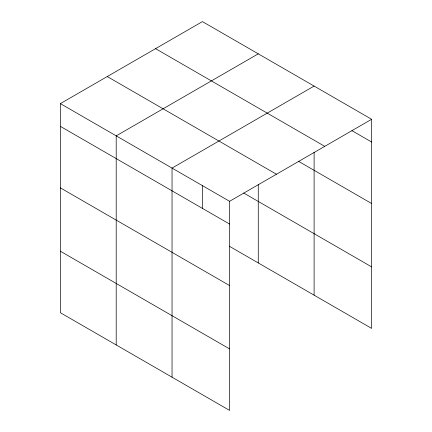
<?xml version="1.0" encoding="UTF-8"?>
<svg xmlns="http://www.w3.org/2000/svg" width="432" height="432" viewBox="0 0 432 432"><rect width="100%" height="100%" fill="white"/><g stroke="black" fill="none" stroke-linecap="round" stroke-linejoin="round"><path stroke-width="0.65" d="M60.367 103.621L229.57 201.307L229.57 410.4L60.367 312.714L60.367 103.621L202.43 21.6L371.633 119.286L371.633 328.379L229.187 246.143M258.266 53.838L116.203 135.859L116.203 344.952M314.102 86.076L172.039 168.091L172.039 377.185M229.57 201.307L371.633 119.286M351.875 130.626L371.633 142.031M155.552 48.665L324.751 146.351M298.399 161.249L371.633 203.526M107.249 76.55L276.448 174.242M243.729 193.039L371.633 266.884M60.367 126.365L229.57 224.051M60.367 187.861L229.57 285.547M60.367 251.219L229.57 348.905M314.102 152.269L314.102 295.169M258.266 184.583L258.266 262.931M202.43 185.242L202.43 208.634"/></g></svg>
